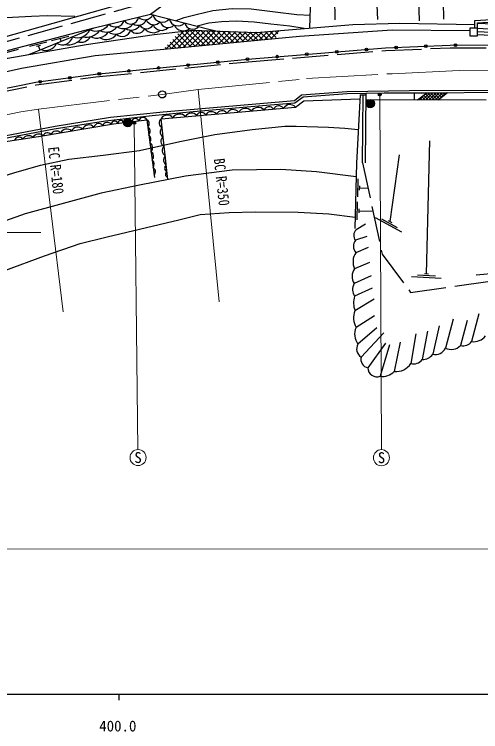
# Model space of a CAD drawing. Units: millimetres at full size, sheet at 1:1000; details may follow other scales. Extents: x 40000 to 680000, y 20000 to 380000.
# Drawn here: x 450483 to 528725, y 198715 to 319096 of the extents above; entities that cross this region are included whole.
import ezdxf
from ezdxf.enums import TextEntityAlignment as Align

# ---------------------------------------------------------------- set-up
doc = ezdxf.new("R2010")
doc.units = ezdxf.units.MM
doc.header["$LTSCALE"] = 1000
doc.linetypes.add('CHAIN', pattern=[18.5, 12, -1.5, 3.5, -1.5])
doc.linetypes.add('DASHED', pattern=[7.5, 6, -1.5])
for name, color, linetype, lineweight in [('M-BGD', 7, 'Continuous', 25), ('M-BMK', 2, 'CHAIN', 13), ('M-BMK-SRVR', 3, 'Continuous', 25), ('M-STR-HTXT', 7, 'Continuous', 13), ('M-STR-STRC', 7, 'Continuous', 25), ('M-TTL-BAND', 7, 'Continuous', 25)]:
    doc.layers.add(name, color=color, linetype=linetype, lineweight=lineweight)
doc.styles.add('ＭＳ ゴシック', font='')
doc.styles.get('ＭＳ ゴシック').set_extended_font_data('MS Gothic')

msp = doc.modelspace()

# ---------------------------------------------------------------- hatches: boundary and pattern name
at = {"layer": 'M-BGD'}
for points in [[(510896, 304115, -1), (509496, 304115, -0.41421), (510196, 304815, -0.41421)], [(470211, 300918, -1), (468811, 300918, -0.41421), (469511, 301618, -0.41421)]]:
    msp.add_hatch(color=256, dxfattribs=at).paths.add_polyline_path(points)
at = {"layer": 'M-STR-STRC'}
for points in [[(511623, 305465, -1), (511979, 305817, -0.41421), (511977, 305463, -0.41421)], [(470421, 300711, -1), (470773, 301065, -0.41421), (470774, 300712, -0.41421)]]:
    msp.add_hatch(color=256, dxfattribs=at).paths.add_polyline_path(points)

# ---------------------------------------------------------------- linework, layer by layer
at = {"layer": 'M-BGD', "linetype": 'DASHED'}
msp.add_line((500087, 316797), (500352, 324812), dxfattribs=at)
at = {"layer": 'M-BGD'}
for p, q in [((504180, 323439), (504279, 318152)), ((511241, 322580), (511439, 318247)), ((518283, 321723), (518401, 318021)), ((522423, 321219), (522465, 318274)), ((527772, 316757), (527772, 318049)), ((452904, 312334), (463850, 316813)), ((528172, 316757), (528172, 317673)), ((459633, 315405), (456730, 314650)), ((478902, 316267), (475954, 313319)), ((479893, 316374), (476929, 313410)), ((480825, 316422), (477904, 313502)), ((477919, 315808), (480027, 313701)), ((478398, 316213), (480835, 313776)), ((481680, 316394), (478879, 313593)), ((479196, 316299), (481643, 313852)), ((482535, 316365), (479854, 313684)), ((479994, 316385), (482451, 313928)), ((483390, 316336), (480830, 313776)), ((480841, 316422), (483260, 314003)), ((481756, 316391), (484068, 314079)), ((484246, 316308), (481805, 313867)), ((482670, 316360), (484876, 314155)), ((485101, 316279), (482780, 313958)), ((483585, 316330), (485684, 314230)), ((485956, 316250), (483755, 314050)), ((484499, 316299), (486493, 314306)), ((486811, 316222), (484730, 314141)), ((485414, 316268), (487301, 314382)), ((487666, 316193), (485706, 314232)), ((486328, 316238), (488109, 314457)), ((488522, 316164), (486681, 314323)), ((487243, 316207), (488917, 314533)), ((489377, 316136), (487656, 314415)), ((488157, 316177), (489725, 314609)), ((490232, 316107), (488631, 314506)), ((489072, 316146), (490534, 314684)), ((491087, 316078), (489606, 314597)), ((489987, 316115), (491342, 314760)), ((492043, 316150), (490581, 314689)), ((490901, 316085), (492150, 314836)), ((493004, 316228), (491557, 314780)), ((491743, 316126), (492958, 314911)), ((493966, 316305), (492532, 314871)), ((492561, 316192), (493767, 314987)), ((493379, 316258), (494404, 315233)), ((494927, 316382), (493507, 314963)), ((494197, 316324), (494694, 315827)), ((455932, 314442), (453029, 313686)), ((458182, 315028), (458307, 314545)), ((476633, 314443), (477602, 313474)), ((477062, 314898), (478410, 313549)), ((477490, 315353), (479219, 313625)), ((451101, 313185), (448198, 312429)), ((454895, 313862), (454217, 313686)), ((454556, 313774), (454736, 313083)), ((475775, 313533), (475986, 313322)), ((476204, 313988), (476794, 313398)), ((509428, 294164), (509537, 305862)), ((517613, 304772), (517610, 305927)), ((518105, 304771), (519696, 305933)), ((519547, 305824), (518493, 304770)), ((520187, 305934), (519022, 304768)), ((520719, 305935), (519551, 304767)), ((519791, 305933), (520960, 304764)), ((521251, 305937), (520080, 304766)), ((520320, 305934), (521492, 304762)), ((521785, 305941), (520609, 304764)), ((520849, 305936), (521840, 304944)), ((522321, 305947), (521138, 304763)), ((521378, 305937), (522143, 305172)), ((521597, 304762), (523187, 305956)), ((522857, 305952), (521877, 304972)), ((521903, 305942), (522446, 305399)), ((522428, 305948), (522749, 305627)), ((522953, 305953), (523052, 305854)), ((508513, 305570), (509534, 305570)), ((508918, 294164), (509024, 305570)), ((509527, 304791), (529624, 304743)), ((518219, 304853), (518302, 304770)), ((518525, 305077), (518834, 304769)), ((518832, 305301), (519365, 304767)), ((519138, 305525), (519897, 304766)), ((519444, 305749), (520429, 304765)), ((519648, 275573), (520206, 297884)), ((513531, 284312), (515091, 295528)), ((508115, 291468), (508035, 288469)), ((508385, 290310), (508366, 289610)), ((508375, 289960), (509821, 289922)), ((508012, 287616), (507932, 284617)), ((508282, 286458), (508263, 285758)), ((508272, 286108), (510646, 286045)), ((511048, 284976), (515443, 282593)), ((512070, 284763), (514707, 283333)), ((513224, 284479), (513839, 284145)), ((509383, 283860), (507830, 282933)), ((509647, 281793), (507711, 281178)), ((509870, 279968), (507777, 279096)), ((510049, 277461), (507576, 276410)), ((527955, 275402), (532934, 275860)), ((510329, 275188), (507475, 273902)), ((517119, 275109), (522112, 274839)), ((518134, 275355), (521129, 275193)), ((519298, 275592), (519997, 275555)), ((510531, 273159), (507555, 271773)), ((510878, 271301), (507622, 269356)), ((510890, 268491), (507824, 266546)), ((528392, 268846), (527206, 264196)), ((524114, 267961), (522805, 263098)), ((526442, 267715), (525356, 263512)), ((511304, 266497), (508126, 263735)), ((521774, 266831), (520677, 262045)), ((512457, 265621), (508652, 261575)), ((517833, 265488), (517005, 260520)), ((519815, 265901), (518920, 261172)), ((512781, 263885), (509782, 259794)), ((513453, 263651), (511875, 258371)), ((515223, 264065), (514227, 259157))]:
    msp.add_line(p, q, dxfattribs=at)
for points in [[(442079, 313444), (471858, 321889), (478277, 331235), (480571, 338634), (482690, 343593)], [(382878, 285771), (390185, 289636), (400904, 295025), (417014, 303123), (430784, 307587), (443012, 311389), (463850, 316813), (473349, 319144), (478405, 322951), (481071, 325942), (483333, 328069), (490263, 331859), (496638, 325263)], [(473349, 319144), (483108, 316627), (484293, 316306)], [(477634, 318039), (478963, 318581), (480998, 319090), (483765, 319751), (487037, 320086), (490211, 320015), (494240, 319517), (497890, 319078), (500158, 318956)], [(460656, 318712), (455986, 318842), (453352, 318721), (448005, 318465), (440213, 317457), (429285, 315669), (425823, 315228), (421457, 314673), (416896, 314362), (410666, 313850), (402935, 313409), (398757, 313722), (396426, 314032)], [(499090, 316717), (496679, 317126), (493525, 317451), (490719, 317766), (487779, 317949), (485225, 317858), (483139, 317593), (481159, 317130)], [(527772, 318049), (537064, 318608), (551022, 317278), (558867, 317240)], [(528172, 317673), (537057, 318207), (551002, 316879), (558976, 316839), (574659, 316186)], [(344511, 265911), (350747, 269339), (365965, 277716), (382271, 285501), (400265, 293517), (416069, 300514), (424616, 303710), (431458, 305974), (437006, 307495), (445824, 310453), (449402, 311722), (462552, 314020), (473961, 315734), (480454, 316435), (491129, 316077), (507281, 317376), (515189, 317638), (527772, 317379)], [(574616, 315165), (554787, 315942), (542292, 316918), (528172, 317579)], [(528172, 316757), (548474, 315609), (574571, 314086)], [(350747, 269339), (381419, 283940), (396806, 291018), (405188, 294778), (416332, 299459), (422672, 302048), (432941, 305343), (443204, 308167), (451701, 310046), (464056, 312183), (475538, 313280), (498311, 315412), (513877, 316509), (526922, 316376)], [(324882, 254865), (342503, 263105), (358717, 270489), (369288, 275416), (386580, 283310), (405808, 292265), (413433, 295664), (418605, 297769), (427591, 300771), (436931, 303762), (446568, 306191), (454092, 307697), (464111, 309037), (489664, 311592), (512777, 313477), (523620, 313931), (531865, 313962), (547382, 313253), (574476, 311797)], [(322857, 244057), (327510, 246946), (331980, 249363), (341473, 253766), (357921, 261671), (379575, 272225), (391458, 278158), (401169, 282392), (413808, 288185), (417471, 289683), (423839, 291974), (428783, 293512), (432995, 294840), (440554, 296913), (448808, 298698), (457339, 300334), (466605, 301826), (475454, 302735), (497505, 304632), (498668, 305567), (506262, 306158), (516796, 306326), (531373, 306389)], [(361224, 262694), (372907, 268337), (386122, 274871), (394756, 278946), (405388, 283766), (413519, 287531), (415094, 288385), (419215, 289956), (425847, 292249), (432701, 294337), (442478, 296899), (449788, 298500), (457165, 299867), (465767, 301245), (473625, 302101), (480482, 302815), (492111, 303813), (497531, 304274), (498919, 305257), (506332, 305805), (512522, 305914), (521409, 305937), (530557, 306032)], [(476225, 291398), (475129, 301586), (497642, 303518), (499073, 304597), (508479, 304936)], [(508513, 305570), (507886, 294122), (507592, 283133)], [(441281, 296585), (454522, 298595), (467111, 300722), (472709, 301412), (473980, 291693)], [(359082, 247121), (369371, 252547), (378027, 257253), (385940, 262087), (394710, 266945), (406947, 273556), (416902, 278656), (423963, 282147), (430911, 285373), (436017, 287614), (443138, 290254), (450396, 292522), (454847, 293779), (459601, 294776), (465372, 295460), (471482, 296265), (478243, 297741), (484100, 298926), (490397, 299779), (495873, 300348), (497770, 300332), (503217, 300152), (505949, 300021), (508195, 299755)], [(507825, 291823), (501200, 292644), (495207, 293054), (487042, 292929), (479227, 291958), (471486, 290454), (465030, 289096), (452297, 285599), (442333, 282098), (433864, 278557), (427117, 275233), (420091, 271146), (415166, 268069), (409691, 264470), (406088, 261998), (402493, 259868), (397500, 257318), (391942, 254495), (388125, 252676), (383310, 250458), (378199, 247811), (373406, 244927), (369345, 242465), (357839, 235580)], [(448897, 276120), (455546, 278578), (461527, 280611), (466030, 281771), (478088, 284623), (481644, 285482), (486543, 285819), (490925, 285962), (498119, 285900), (503275, 285622), (507643, 285035)]]:
    msp.add_lwpolyline(points, dxfattribs=at)
at = {"layer": 'M-BGD', "linetype": 'DASHED'}
for points in [[(484868, 343258), (482190, 337521), (479809, 330187), (472975, 321117), (442311, 312619)], [(528172, 316239), (546892, 315226), (574553, 313659)], [(528172, 315739), (546865, 314727), (574525, 313160)], [(369514, 275024), (386768, 282901), (405995, 291855), (413609, 295250), (418761, 297346), (427731, 300343), (437055, 303329), (446667, 305752), (454166, 307253), (464163, 308590), (489705, 311144), (512805, 313027), (523630, 313481), (531856, 313512), (547359, 312803), (574457, 311347)], [(508918, 294164), (512173, 278865), (516965, 272423), (531854, 274507), (541439, 275748), (545944, 280914), (552112, 303947)]]:
    msp.add_lwpolyline(points, dxfattribs=at)
at = {"layer": 'M-BGD'}
msp.add_lwpolyline([(526922, 315507), (528172, 315507), (528172, 316757), (526922, 316757)], close=True, dxfattribs=at)
for centre, radius in [((504568, 312807), 225), ((509551, 313214), 225), ((514539, 313550), 225), ((519535, 313760), 225), ((524531, 313934), 225), ((489618, 311588), 225), ((494601, 311995), 225), ((499585, 312401), 225), ((479667, 310593), 225), ((484642, 311090), 225), ((469717, 309597), 225), ((474692, 310095), 225), ((459783, 308458), 225), ((464742, 309100), 225), ((454828, 307795), 225), ((510196, 304115), 700), ((469511, 300918), 700)]:
    msp.add_circle(centre, radius, dxfattribs=at)
for centre, radius, start, end in [((472363, 319685), 1498, 224.32034, 334.83804), ((475298, 319414), 1622, 193.01084, 318.06935), ((467437, 318564), 1585, 226.01179, 341.56223), ((470024, 318725), 1270, 211.47204, 356.102), ((471247, 318726), 1468, 235.43056, 339.43734), ((473894, 318724), 1373, 202.01341, 319.48339), ((476267, 318271), 1399, 198.24941, 316.7127), ((477938, 318620), 1462, 191.43354, 319.64664), ((464177, 318925), 2630, 246.38504, 325.15502), ((465881, 318533), 2408, 243.71501, 320.7158), ((467431, 317833), 2052, 234.92858, 327.64046), ((468806, 318697), 1995, 237.8525, 323.70595), ((470103, 318092), 1650, 235.33685, 330.81244), ((471103, 317328), 1425, 218.21126, 333.52354), ((472639, 317944), 1278, 210.91411, 332.66322), ((473784, 317806), 1793, 218.39189, 309.75844), ((475177, 317920), 1512, 201.85554, 316.10207), ((478841, 318055), 1724, 205.56575, 308.45031), ((480408, 318012), 1397, 194.02966, 317.05052), ((461119, 317325), 2162, 246.48946, 338.0199), ((462519, 318226), 2949, 258.95866, 321.11196), ((464322, 317428), 2314, 242.74584, 326.58203), ((465939, 316875), 2007, 237.67645, 327.29099), ((468617, 316794), 1409, 225.37912, 345.7284), ((455709, 315076), 2049, 248.34636, 336.16302), ((458524, 315761), 1782, 238.10177, 346.40758), ((459423, 317022), 3044, 260.29172, 326.25304), ((461634, 316263), 1856, 253.42058, 331.29067), ((491393, 302073), 1398, 45.2796, 144.53), ((493221, 302641), 946, 36.54531, 153.26428), ((494870, 302737), 1004, 37.54805, 152.26154), ((496713, 302742), 1210, 39.89963, 149.90996), ((476151, 301036), 1160, 38.13658, 151.67302), ((478204, 301013), 1359, 42.75989, 147.04971), ((480201, 301408), 1130, 37.66617, 152.14342), ((481847, 301754), 880, 32.51228, 153.69671), ((483551, 301639), 1127, 41.19395, 148.61565), ((485334, 301799), 1101, 41.75384, 148.05576), ((487192, 301882), 1224, 41.94109, 147.8685), ((489257, 301882), 1415, 45.12806, 144.68156), ((466085, 300140), 821, 39.04777, 160.13842), ((467306, 300576), 590, 23.6837, 172.14519), ((468336, 300793), 491, 14.76241, 177.6877), ((470802, 300974), 628, 25.72539, 168.31966), ((472072, 301059), 728, 29.02297, 165.02203), ((472422, 300758), 714, 308.58992, 66.31114), ((475676, 300850), 917, 126.64009, 245.63685), ((459290, 298629), 1209, 48.56014, 150.62607), ((461117, 299026), 1146, 45.59488, 153.59131), ((462990, 299363), 1175, 43.38636, 155.79981), ((464634, 299965), 817, 33.76987, 165.41632), ((472441, 299484), 834, 315.67724, 59.2238), ((475750, 299327), 823, 123.2956, 248.98134), ((452866, 297592), 1145, 49.10818, 148.1492), ((454577, 297891), 1116, 48.66832, 149.48956), ((456037, 298446), 777, 40.47468, 158.71152), ((457531, 298504), 1007, 45.53323, 153.65297), ((472449, 298148), 955, 322.92435, 51.97672), ((475986, 297809), 919, 125.30944, 246.9675), ((451262, 297603), 866, 43.1686, 154.0888), ((472708, 296732), 980, 315.82878, 59.07228), ((476303, 296223), 1004, 132.41092, 239.86602), ((472996, 295300), 856, 313.85885, 61.04222), ((476523, 294645), 1013, 135.58907, 236.68786), ((472887, 293910), 1044, 327.16684, 47.73422), ((476317, 293287), 620, 124.39738, 247.87956), ((473490, 292740), 664, 309.32445, 65.57662), ((476368, 292258), 537, 122.01055, 250.26639), ((508742, 281989), 1312, 134.01222, 218.19667), ((509015, 280178), 1644, 142.51111, 221.15699), ((509974, 277581), 2669, 145.40202, 206.01188), ((509397, 275081), 2255, 143.88183, 211.52908), ((509460, 272910), 2219, 153.43894, 210.83651), ((511308, 270668), 3912, 163.58858, 199.59459), ((510595, 268157), 3206, 158.04326, 210.17069), ((510413, 265403), 2830, 156.17642, 216.10451), ((527615, 266513), 2353, 259.97658, 324.17367), ((509547, 262937), 1630, 150.65048, 236.70629), ((525788, 265185), 1728, 255.51755, 325.08306), ((521086, 263895), 1895, 257.54796, 335.13579), ((523803, 265018), 2163, 242.52949, 315.88828), ((510072, 261227), 1462, 166.22834, 258.57605), ((518905, 263409), 2237, 270.3746, 322.41367), ((514509, 262094), 2950, 264.51576, 327.75629), ((517518, 262150), 1709, 252.52686, 325.09037), ((511298, 259773), 1516, 179.21991, 292.35551), ((512333, 260911), 2581, 259.76581, 317.19217)]:
    msp.add_arc(centre, radius, start, end, dxfattribs=at)
at = {"layer": 'M-BMK'}
msp.add_lwpolyline([(320934, 246932), (325835, 250045), (328988, 251682), (351628, 262312), (379283, 275408), (399765, 285105), (415765, 292356), (428598, 296940), (436120, 299306), (443992, 301228), (451543, 302715), (454558, 303197), (475293, 305666), (481350, 306465), (499498, 308312), (513857, 309139), (525093, 309652), (533289, 309731), (546816, 308850), (574283, 307162)], dxfattribs=at)
at = {"layer": 'M-BMK-SRVR'}
msp.add_circle((475293, 305666), 600, dxfattribs=at)
at = {"layer": 'M-STR-HTXT'}
for p, q in [((481350, 306465), (484823, 270855)), ((511801, 305641), (512071, 246042)), ((454558, 303197), (458656, 269195)), ((470597, 300888), (471225, 246066))]:
    msp.add_line(p, q, dxfattribs=at)
for points in [[(440697, 304247), (430995, 282501), (454940, 282501)], [(107668, 229697), (180784, 229556), (206025, 229583), (246909, 229505), (289186, 229419), (348738, 229299), (409235, 229411), (543058, 229345), (571043, 229351)]]:
    msp.add_lwpolyline(points, dxfattribs=at)
for centre in [(471241, 244716), (512077, 244692)]:
    msp.add_circle(centre, 1350, dxfattribs=at)
at = {"layer": 'M-STR-STRC'}
for centre in [(511801, 305641), (470597, 300888)]:
    msp.add_circle(centre, 250, dxfattribs=at)
at = {"layer": 'M-TTL-BAND'}
for p, q in [((40000, 205000), (579000, 205000)), ((468000, 205000), (468000, 204000))]:
    msp.add_line(p, q, dxfattribs=at)

# ---------------------------------------------------------------- texts
at = {"layer": 'M-STR-HTXT', "style": 'ＭＳ ゴシック', "width": 0.8}
for s, p in [('EC R=180', (456024, 292743)), ('BC R=350', (483831, 290797))]:
    msp.add_text(s, height=1833, rotation=276.31, dxfattribs=at).set_placement(p, align=Align.BOTTOM_CENTER)
at = {"layer": 'M-STR-HTXT', "style": 'ＭＳ ゴシック'}
for p in [(471241, 244716), (512077, 244692)]:
    msp.add_text('S', height=1833, dxfattribs=at).set_placement(p, align=Align.MIDDLE_CENTER)
at = {"layer": 'M-TTL-BAND', "style": 'ＭＳ ゴシック'}
msp.add_text('400.0', height=1833, dxfattribs=at).set_placement((467844, 198195), align=Align.BOTTOM_CENTER)

doc.saveas('drawing.dxf')
